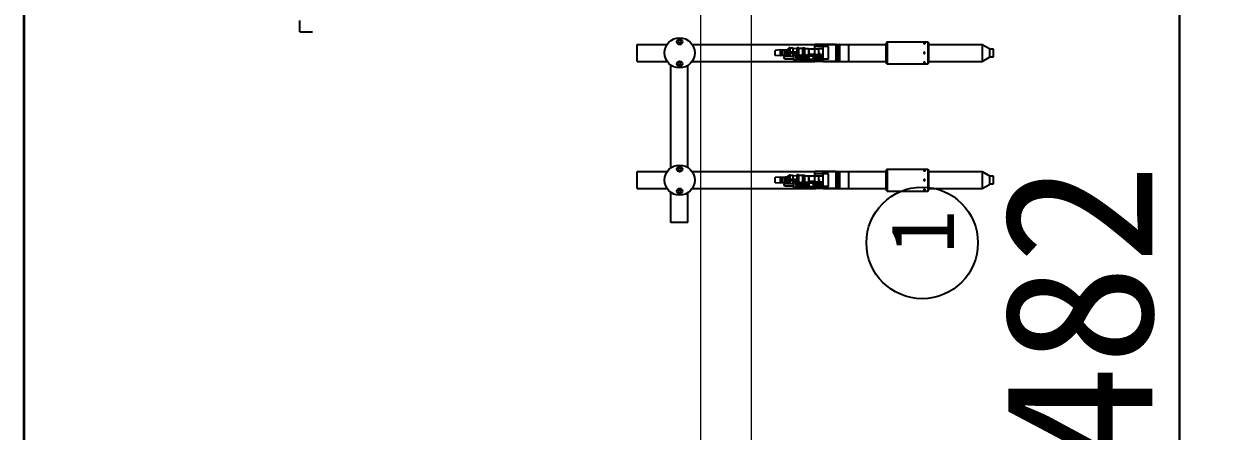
# Model space of a CAD drawing. Header units: millimetres. Extents: x -93009755325 to 1190721, y -74648 to 62868853516.
# Drawn here: x 248787 to 251597, y -21541 to -20581 of the extents above; entities that cross this region are included whole.
import ezdxf

# ---------------------------------------------------------------- set-up
doc = ezdxf.new("R2010")
doc.units = ezdxf.units.MM
doc.layers.get('Defpoints').update_dxf_attribs({"color": 8, "lineweight": 40})
for name, color, linetype in [('LC-OBJEKT', 6, 'Continuous'), ('WINDOW_TEXT', 7, 'Continuous'), ('细实线', 3, 'Continuous')]:
    doc.layers.add(name, color=color, linetype=linetype)
doc.dimstyles.new('ISO-350', dxfattribs={"dimtxt": 350, "dimasz": 200, "dimexe": 150, "dimexo": 50, "dimgap": 60, "dimtad": 1, "dimdsep": 46, "dimtxsty": 'Standard', "dimcen": 2.5, "dimadec": 0, "dimazin": 0, "dimtfac": 1, "dimtmove": 0, "dimatfit": 3, "dimfxl": 1, "dimarcsym": 0})

# ---------------------------------------------------------------- blocks, each defined once
blk = doc.blocks.new('*D556')
at = {"color": 0, "lineweight": -2, "transparency": 16777216}
for p, q in [((655872.1, 424121.6), (655872.1, 424321.6)), ((655483.9, 423921.6), (656022.1, 423921.6)), ((655872.1, 423921.6), (655872.1, 423439.6)), ((655483.9, 423439.6), (656022.1, 423439.6)), ((655872.1, 423239.6), (655872.1, 421986.3))]:
    blk.add_line(p, q, dxfattribs=at)
at = {"color": 0, "transparency": 16777216}
for points in [[(655838.8, 424121.6), (655905.5, 424121.6), (655872.1, 423921.6)], [(655838.8, 423239.6), (655905.5, 423239.6), (655872.1, 423439.6)]]:
    blk.add_solid(points, dxfattribs=at)
at = {"layer": 'Defpoints', "color": 0, "transparency": 16777216}
for p in [(655433.9, 423921.6), (655433.9, 423439.6), (655872.1, 423439.6)]:
    blk.add_point(p, dxfattribs=at)
at = {"color": 0, "transparency": 16777216, "insert": (655637.1, 422513), "char_height": 350, "attachment_point": 5, "rotation": 90}
blk.add_mtext('482', dxfattribs=at)
blk = doc.blocks.new('ehherhaes')
at = {"color": 0, "lineweight": 35}
blk.add_line((653144.89, 427138.9), (653144.89, 417938.9), dxfattribs=at)
at = {"color": 0, "linetype": 'ByBlock', "lineweight": 9}
for p, q in [((654743.094, 420178.777), (654743.094, 425178.777)), ((654863.094, 422198.777), (654863.094, 424558.777))]:
    blk.add_line(p, q, dxfattribs=at)
at = {"color": 6}
blk.add_circle((655265.678, 422682.612), 131.569, dxfattribs=at)
at = {"layer": 'LC-OBJEKT', "color": 3}
for q in [(653796.637, 423206.928), (653826.637, 423180.625)]:
    blk.add_line((653796.637, 423180.625), q, dxfattribs=at)
at = {"layer": 'LC-OBJEKT', "color": 1}
for p, q in [((654593.06, 423150.623), (654663.669, 423150.623)), ((654593.06, 423110.623), (654593.06, 423150.623)), ((654689.596, 423156.623), (654691.328, 423159.623)), ((654691.328, 423153.623), (654689.596, 423156.623)), ((654691.328, 423159.623), (654694.792, 423159.623)), ((654694.792, 423153.623), (654691.328, 423153.623)), ((654694.792, 423159.623), (654696.524, 423156.623)), ((654696.524, 423156.623), (654694.792, 423153.623)), ((654722.45, 423150.623), (655012.356, 423150.623)), ((655062.356, 423150.623), (655012.356, 423150.623)), ((655012.356, 423110.623), (655012.356, 423150.623)), ((655031.856, 423110.623), (655031.856, 423150.623)), ((655031.856, 423150.623), (655070.006, 423150.623)), ((655062.356, 423110.623), (655062.356, 423150.623)), ((655066.856, 423110.623), (655066.856, 423150.623)), ((655070.606, 423150.623), (655070.006, 423150.023)), ((655070.006, 423150.623), (655070.006, 423110.623)), ((655070.606, 423150.623), (655070.606, 423110.623)), ((655070.606, 423150.623), (655178.641, 423150.623)), ((655092.156, 423110.623), (655092.156, 423150.623)), ((655179.348, 423150.331), (655180.556, 423149.123)), ((655180.556, 423110.623), (655180.556, 423150.623)), ((655180.556, 423150.623), (655180.856, 423150.623)), ((655182.856, 423156.569), (655180.856, 423154.569)), ((655180.856, 423154.569), (655180.856, 423106.678)), ((655182.856, 423156.569), (655182.856, 423104.678)), ((655182.856, 423156.569), (655278.856, 423156.569)), ((655278.856, 423156.569), (655280.856, 423154.569)), ((655278.856, 423156.569), (655278.856, 423104.678)), ((655280.856, 423154.569), (655280.856, 423106.678)), ((655280.856, 423150.623), (655407.215, 423150.623)), ((655407.215, 423150.623), (655407.215, 423110.623)), ((655407.215, 423150.623), (655424.536, 423140.623)), ((654930.856, 423137.623), (654918.856, 423136.623)), ((654918.856, 423124.623), (654918.856, 423136.623)), ((654930.856, 423123.623), (654918.856, 423124.623)), ((654930.856, 423123.623), (654930.856, 423137.623)), ((654936.106, 423137.123), (654930.856, 423137.123)), ((654936.106, 423124.123), (654930.856, 423124.123)), ((654936.856, 423137.873), (654936.106, 423137.123)), ((654936.106, 423124.123), (654936.106, 423137.123)), ((654936.856, 423123.373), (654936.106, 423124.123)), ((654936.856, 423123.373), (654936.856, 423137.873)), ((654942.106, 423137.123), (654936.856, 423137.123)), ((654942.106, 423124.123), (654936.856, 423124.123)), ((654940.057, 423120.07), (654940.529, 423122.123)), ((654940.529, 423116.123), (654940.057, 423120.07)), ((654962.856, 423122.123), (654940.529, 423122.123)), ((654942.856, 423137.873), (654942.106, 423137.123)), ((654942.106, 423124.123), (654942.106, 423137.123)), ((654942.856, 423123.373), (654942.106, 423124.123)), ((654942.856, 423123.373), (654942.856, 423137.873)), ((654947.856, 423137.373), (654942.856, 423137.373)), ((654947.856, 423123.873), (654942.856, 423123.873)), ((654947.856, 423122.123), (654947.856, 423139.623)), ((654950.856, 423139.623), (654947.856, 423139.623)), ((654952.856, 423142.373), (654950.856, 423142.373)), ((654950.856, 423142.373), (654950.856, 423122.123)), ((654970.322, 423132.123), (654950.856, 423132.123)), ((654970.322, 423129.123), (654950.856, 423129.123)), ((654952.306, 423129.123), (654952.306, 423132.123)), ((654952.856, 423142.373), (654952.856, 423132.123)), ((654960.856, 423141.623), (654952.856, 423141.623)), ((654952.856, 423122.123), (654952.856, 423137.873)), ((654952.856, 423129.123), (654952.856, 423122.123)), ((654953.406, 423129.123), (654953.406, 423132.123)), ((654955.306, 423132.123), (654955.306, 423129.123)), ((654955.856, 423132.123), (654955.856, 423129.123)), ((654956.406, 423132.123), (654956.406, 423129.123)), ((654958.306, 423132.123), (654958.306, 423129.123)), ((654958.856, 423132.123), (654958.856, 423129.123)), ((654959.406, 423132.123), (654959.406, 423129.123)), ((654960.856, 423141.623), (654970.322, 423140.913)), ((654960.856, 423132.123), (654960.856, 423141.623)), ((654960.856, 423122.123), (654960.856, 423129.123)), ((654961.306, 423132.123), (654961.306, 423129.123)), ((654961.856, 423132.123), (654961.856, 423129.123)), ((654962.406, 423132.123), (654962.406, 423129.123)), ((654967.856, 423124.802), (654962.856, 423124.623)), ((654962.856, 423113.623), (654962.856, 423124.623)), ((654967.856, 423119.123), (654969.392, 423124.857)), ((654967.856, 423119.123), (654967.856, 423124.802)), ((654969.392, 423124.857), (654967.868, 423122.623)), ((654968.329, 423113.428), (654971.411, 423124.929)), ((654971.411, 423124.929), (654969.392, 423124.857)), ((654969.857, 423115.667), (654971.721, 423122.623)), ((654970.322, 423143.123), (654970.822, 423143.623)), ((654970.322, 423124.89), (654970.322, 423143.123)), ((654970.822, 423143.623), (654970.822, 423124.908)), ((654970.822, 423143.623), (654973.822, 423143.623)), ((654970.967, 423115.808), (654972.793, 423122.623)), ((654971.301, 423113.322), (654974.44, 423125.037)), ((654971.411, 423124.929), (654972.622, 423121.983)), ((654971.721, 423122.623), (654972.399, 423121.152)), ((654974.44, 423125.037), (654972.793, 423122.623)), ((654973.282, 423113.251), (654976.459, 423125.109)), ((654973.822, 423143.623), (654974.322, 423143.123)), ((654973.822, 423143.623), (654973.822, 423124.132)), ((654974.322, 423124.864), (654974.322, 423143.123)), ((654974.322, 423142.123), (654984.069, 423142.123)), ((654976.459, 423125.109), (654974.44, 423125.037)), ((654974.929, 423115.665), (654976.793, 423122.623)), ((654975.895, 423115.817), (654977.719, 423122.623)), ((654976.254, 423113.145), (654979.488, 423125.218)), ((654976.459, 423125.109), (654977.602, 423122.187)), ((654976.793, 423122.623), (654977.378, 423121.354)), ((654979.488, 423125.218), (654977.719, 423122.623)), ((654978.235, 423113.074), (654981.508, 423125.29)), ((654981.508, 423125.29), (654979.488, 423125.218)), ((654980.001, 423115.663), (654981.866, 423122.623)), ((654980.822, 423115.825), (654982.644, 423122.623)), ((654981.206, 423112.968), (654984.537, 423125.398)), ((654981.508, 423125.29), (654982.584, 423122.398)), ((654981.866, 423122.623), (654982.358, 423121.556)), ((654984.537, 423125.398), (654982.644, 423122.623)), ((654983.187, 423112.897), (654986.556, 423125.47)), ((654988.322, 423141.373), (654984.069, 423142.123)), ((654984.069, 423124.712), (654984.069, 423142.123)), ((654986.556, 423125.47), (654984.537, 423125.398)), ((654985.073, 423115.661), (654986.938, 423122.623)), ((654985.75, 423115.834), (654987.569, 423122.623)), ((654986.159, 423112.791), (654989.585, 423125.578)), ((654986.556, 423125.47), (654987.565, 423122.622)), ((654986.938, 423122.623), (654987.337, 423121.757)), ((654989.585, 423125.578), (654987.569, 423122.623)), ((654988.14, 423112.72), (654991.604, 423125.65)), ((654988.322, 423123.727), (654988.322, 423141.373)), ((654996.99, 423140.123), (654988.322, 423140.123)), ((654991.604, 423125.65), (654989.585, 423125.578)), ((654990.145, 423115.659), (654992.011, 423122.623)), ((654990.678, 423115.843), (654992.495, 423122.623)), ((654991.111, 423112.614), (654994.633, 423125.758)), ((654992.582, 423122.752), (654991.604, 423125.65)), ((654992.011, 423122.623), (654992.317, 423121.959)), ((654994.633, 423125.758), (654992.495, 423122.623)), ((654993.092, 423112.544), (654996.653, 423125.831)), ((654996.653, 423125.831), (654994.633, 423125.758)), ((654995.217, 423115.658), (654997.083, 423122.623)), ((654995.63, 423115.667), (654997.856, 423123.972)), ((654997.601, 423123.021), (654996.653, 423125.831)), ((654996.99, 423140.123), (654996.99, 423124.833)), ((654997.856, 423139.623), (654996.99, 423140.123)), ((654997.083, 423122.623), (654997.343, 423122.059)), ((655020.856, 423139.623), (654997.856, 423139.623)), ((654997.856, 423139.623), (654997.856, 423125.123)), ((654997.856, 423113.123), (654997.856, 423125.123)), ((655008.856, 423127.123), (654998.856, 423127.123)), ((655008.856, 423123.123), (654998.856, 423123.123)), ((655008.856, 423111.123), (655008.856, 423127.123)), ((655009.856, 423125.123), (655008.856, 423125.123)), ((655009.856, 423124.123), (655008.856, 423124.123)), ((655009.856, 423127.123), (655014.856, 423127.123)), ((655009.856, 423111.123), (655009.856, 423127.123)), ((655009.856, 423123.123), (655014.856, 423123.123)), ((655044.356, 423145.723), (655012.356, 423145.723)), ((655014.856, 423111.123), (655014.856, 423127.123)), ((655031.856, 423126.123), (655014.856, 423126.123)), ((655028.856, 423125.473), (655014.856, 423125.473)), ((655028.856, 423124.323), (655014.856, 423124.323)), ((655028.856, 423122.973), (655014.856, 423122.973)), ((655028.856, 423121.523), (655014.856, 423121.523)), ((655028.856, 423119.923), (655014.856, 423119.923)), ((655020.856, 423138.703), (655019.262, 423139.623)), ((655031.856, 423140.123), (655020.856, 423140.123)), ((655020.856, 423140.123), (655020.856, 423126.123)), ((655020.856, 423131.873), (655022.856, 423131.873)), ((655020.856, 423129.373), (655022.856, 423129.373)), ((655022.856, 423131.873), (655022.856, 423129.373)), ((655028.856, 423112.123), (655028.856, 423126.123)), ((655044.356, 423115.523), (655044.356, 423145.723)), ((655407.215, 423110.623), (655424.536, 423120.623)), ((655424.536, 423140.623), (655424.536, 423120.623)), ((655433.859, 423139.623), (655424.536, 423139.623)), ((655424.536, 423121.623), (655433.859, 423121.623)), ((655433.859, 423121.623), (655433.859, 423139.623)), ((654593.06, 423110.623), (654663.669, 423110.623)), ((654691.328, 423107.623), (654689.596, 423104.623)), ((654689.596, 423104.623), (654691.328, 423101.623)), ((654694.792, 423107.623), (654691.328, 423107.623)), ((654694.792, 423101.623), (654691.328, 423101.623)), ((654696.524, 423104.623), (654694.792, 423107.623)), ((654694.792, 423101.623), (654696.524, 423104.623)), ((654722.45, 423110.623), (655012.356, 423110.623)), ((654962.856, 423116.123), (654940.529, 423116.123)), ((654968.329, 423113.428), (654962.856, 423113.623)), ((654969.857, 423115.667), (654968.329, 423113.428)), ((654970.096, 423116.56), (654971.301, 423113.322)), ((654970.291, 423117.286), (654970.967, 423115.808)), ((654973.282, 423113.251), (654971.301, 423113.322)), ((654974.929, 423115.665), (654973.282, 423113.251)), ((654975.043, 423116.091), (654976.254, 423113.145)), ((654975.312, 423117.095), (654975.895, 423115.817)), ((654978.235, 423113.074), (654976.254, 423113.145)), ((654980.001, 423115.663), (654978.235, 423113.074)), ((654980.063, 423115.893), (654981.206, 423112.968)), ((654980.332, 423116.899), (654980.822, 423115.825)), ((654983.187, 423112.897), (654981.206, 423112.968)), ((654985.073, 423115.661), (654983.187, 423112.897)), ((654985.089, 423115.667), (654986.159, 423112.791)), ((654985.352, 423116.704), (654985.75, 423115.834)), ((654988.14, 423112.72), (654986.159, 423112.791)), ((654990.145, 423115.659), (654988.14, 423112.72)), ((654990.071, 423115.551), (654991.111, 423112.614)), ((654990.372, 423116.509), (654990.678, 423115.843)), ((654993.092, 423112.544), (654991.111, 423112.614)), ((654995.217, 423115.658), (654993.092, 423112.544)), ((654996.064, 423112.437), (654995.057, 423115.422)), ((654995.63, 423115.667), (654995.373, 423116.238)), ((654996.064, 423112.437), (654997.856, 423119.123)), ((654997.856, 423112.373), (654996.064, 423112.437)), ((655008.856, 423115.123), (654998.856, 423115.123)), ((655008.856, 423111.123), (654998.856, 423111.123)), ((655009.856, 423114.123), (655008.856, 423114.123)), ((655009.856, 423113.123), (655008.856, 423113.123)), ((655009.856, 423115.123), (655014.856, 423115.123)), ((655009.856, 423111.123), (655014.856, 423111.123)), ((655044.356, 423115.523), (655012.356, 423115.523)), ((655062.356, 423110.623), (655012.356, 423110.623)), ((655028.856, 423118.323), (655014.856, 423118.323)), ((655028.856, 423116.723), (655014.856, 423116.723)), ((655028.856, 423115.273), (655014.856, 423115.273)), ((655028.856, 423113.923), (655014.856, 423113.923)), ((655028.856, 423112.773), (655014.856, 423112.773)), ((655031.856, 423112.123), (655014.856, 423112.123)), ((655031.856, 423110.623), (655070.006, 423110.623)), ((655070.006, 423111.223), (655070.606, 423110.623)), ((655070.606, 423110.623), (655178.641, 423110.623)), ((655180.556, 423112.123), (655179.348, 423110.916)), ((655180.556, 423110.623), (655180.856, 423110.623)), ((655182.856, 423104.678), (655180.856, 423106.678)), ((655182.856, 423104.678), (655278.856, 423104.678)), ((655278.856, 423104.678), (655280.856, 423106.678)), ((655280.856, 423110.623), (655407.215, 423110.623)), ((654593.06, 422850.623), (654663.669, 422850.623)), ((654593.06, 422810.623), (654593.06, 422850.623)), ((654689.596, 422856.623), (654691.328, 422859.623)), ((654691.328, 422853.623), (654689.596, 422856.623)), ((654691.328, 422859.623), (654694.792, 422859.623)), ((654694.792, 422853.623), (654691.328, 422853.623)), ((654694.792, 422859.623), (654696.524, 422856.623)), ((654696.524, 422856.623), (654694.792, 422853.623)), ((654722.45, 422850.623), (655012.356, 422850.623)), ((654947.856, 422822.123), (654947.856, 422839.623)), ((654950.856, 422839.623), (654947.856, 422839.623)), ((654952.856, 422842.373), (654950.856, 422842.373)), ((654950.856, 422842.373), (654950.856, 422822.123)), ((654952.856, 422842.373), (654952.856, 422832.123)), ((654960.856, 422841.623), (654952.856, 422841.623)), ((654960.856, 422841.623), (654970.322, 422840.913)), ((654960.856, 422832.123), (654960.856, 422841.623)), ((654970.322, 422843.123), (654970.822, 422843.623)), ((654970.322, 422824.89), (654970.322, 422843.123)), ((654970.822, 422843.623), (654970.822, 422824.908)), ((654970.822, 422843.623), (654973.822, 422843.623)), ((654973.822, 422843.623), (654974.322, 422843.123)), ((654973.822, 422843.623), (654973.822, 422824.132)), ((654974.322, 422824.864), (654974.322, 422843.123)), ((654974.322, 422842.123), (654984.069, 422842.123)), ((654988.322, 422841.373), (654984.069, 422842.123)), ((654984.069, 422824.712), (654984.069, 422842.123)), ((654988.322, 422823.727), (654988.322, 422841.373)), ((654996.99, 422840.123), (654988.322, 422840.123)), ((654996.99, 422840.123), (654996.99, 422824.833)), ((654997.856, 422839.623), (654996.99, 422840.123)), ((655020.856, 422839.623), (654997.856, 422839.623)), ((654997.856, 422839.623), (654997.856, 422825.123)), ((655062.356, 422850.623), (655012.356, 422850.623)), ((655012.356, 422810.623), (655012.356, 422850.623)), ((655044.356, 422845.723), (655012.356, 422845.723)), ((655020.856, 422838.703), (655019.262, 422839.623)), ((655031.856, 422840.123), (655020.856, 422840.123)), ((655020.856, 422840.123), (655020.856, 422826.123)), ((655031.856, 422810.623), (655031.856, 422850.623)), ((655031.856, 422850.623), (655070.006, 422850.623)), ((655044.356, 422815.523), (655044.356, 422845.723)), ((655062.356, 422810.623), (655062.356, 422850.623)), ((655066.856, 422810.623), (655066.856, 422850.623)), ((655070.606, 422850.623), (655070.006, 422850.023)), ((655070.006, 422850.623), (655070.006, 422810.623)), ((655070.606, 422850.623), (655070.606, 422810.623)), ((655070.606, 422850.623), (655178.641, 422850.623)), ((655092.156, 422810.623), (655092.156, 422850.623)), ((655179.348, 422850.331), (655180.556, 422849.123)), ((655180.556, 422810.623), (655180.556, 422850.623)), ((655180.556, 422850.623), (655180.856, 422850.623)), ((655182.856, 422856.569), (655180.856, 422854.569)), ((655180.856, 422854.569), (655180.856, 422806.678)), ((655182.856, 422856.569), (655182.856, 422804.678)), ((655182.856, 422856.569), (655278.856, 422856.569)), ((655278.856, 422856.569), (655280.856, 422854.569)), ((655278.856, 422856.569), (655278.856, 422804.678)), ((655280.856, 422854.569), (655280.856, 422806.678)), ((655280.856, 422850.623), (655407.215, 422850.623)), ((655407.215, 422850.623), (655407.215, 422810.623)), ((655407.215, 422850.623), (655424.536, 422840.623)), ((655424.536, 422840.623), (655424.536, 422820.623)), ((655433.859, 422839.623), (655424.536, 422839.623)), ((655433.859, 422821.623), (655433.859, 422839.623)), ((654593.06, 422810.623), (654663.669, 422810.623)), ((654722.45, 422810.623), (655012.356, 422810.623)), ((654930.856, 422837.623), (654918.856, 422836.623)), ((654918.856, 422824.623), (654918.856, 422836.623)), ((654930.856, 422823.623), (654918.856, 422824.623)), ((654930.856, 422823.623), (654930.856, 422837.623)), ((654936.106, 422837.123), (654930.856, 422837.123)), ((654936.106, 422824.123), (654930.856, 422824.123)), ((654936.856, 422837.873), (654936.106, 422837.123)), ((654936.106, 422824.123), (654936.106, 422837.123)), ((654936.856, 422823.373), (654936.106, 422824.123)), ((654936.856, 422823.373), (654936.856, 422837.873)), ((654942.106, 422837.123), (654936.856, 422837.123)), ((654942.106, 422824.123), (654936.856, 422824.123)), ((654940.057, 422820.07), (654940.529, 422822.123)), ((654940.529, 422816.123), (654940.057, 422820.07)), ((654962.856, 422822.123), (654940.529, 422822.123)), ((654962.856, 422816.123), (654940.529, 422816.123)), ((654942.856, 422837.873), (654942.106, 422837.123)), ((654942.106, 422824.123), (654942.106, 422837.123)), ((654942.856, 422823.373), (654942.106, 422824.123)), ((654942.856, 422823.373), (654942.856, 422837.873)), ((654947.856, 422837.373), (654942.856, 422837.373)), ((654947.856, 422823.873), (654942.856, 422823.873)), ((654970.322, 422832.123), (654950.856, 422832.123)), ((654970.322, 422829.123), (654950.856, 422829.123)), ((654952.306, 422829.123), (654952.306, 422832.123)), ((654952.856, 422822.123), (654952.856, 422837.873)), ((654952.856, 422829.123), (654952.856, 422822.123)), ((654953.406, 422829.123), (654953.406, 422832.123)), ((654955.306, 422832.123), (654955.306, 422829.123)), ((654955.856, 422832.123), (654955.856, 422829.123)), ((654956.406, 422832.123), (654956.406, 422829.123)), ((654958.306, 422832.123), (654958.306, 422829.123)), ((654958.856, 422832.123), (654958.856, 422829.123)), ((654959.406, 422832.123), (654959.406, 422829.123)), ((654960.856, 422822.123), (654960.856, 422829.123)), ((654961.306, 422832.123), (654961.306, 422829.123)), ((654961.856, 422832.123), (654961.856, 422829.123)), ((654962.406, 422832.123), (654962.406, 422829.123)), ((654967.856, 422824.802), (654962.856, 422824.623)), ((654962.856, 422813.623), (654962.856, 422824.623)), ((654968.329, 422813.428), (654962.856, 422813.623)), ((654967.856, 422819.123), (654969.392, 422824.857)), ((654967.856, 422819.123), (654967.856, 422824.802)), ((654969.392, 422824.857), (654967.868, 422822.623)), ((654968.329, 422813.428), (654971.411, 422824.929)), ((654969.857, 422815.667), (654968.329, 422813.428)), ((654971.411, 422824.929), (654969.392, 422824.857)), ((654969.857, 422815.667), (654971.721, 422822.623)), ((654970.096, 422816.56), (654971.301, 422813.322)), ((654970.291, 422817.286), (654970.967, 422815.808)), ((654970.967, 422815.808), (654972.793, 422822.623)), ((654971.301, 422813.322), (654974.44, 422825.037)), ((654973.282, 422813.251), (654971.301, 422813.322)), ((654971.411, 422824.929), (654972.622, 422821.983)), ((654971.721, 422822.623), (654972.399, 422821.152)), ((654974.44, 422825.037), (654972.793, 422822.623)), ((654973.282, 422813.251), (654976.459, 422825.109)), ((654974.929, 422815.665), (654973.282, 422813.251)), ((654976.459, 422825.109), (654974.44, 422825.037)), ((654974.929, 422815.665), (654976.793, 422822.623)), ((654975.043, 422816.091), (654976.254, 422813.145)), ((654975.312, 422817.095), (654975.895, 422815.817)), ((654975.895, 422815.817), (654977.719, 422822.623)), ((654976.254, 422813.145), (654979.488, 422825.218)), ((654978.235, 422813.074), (654976.254, 422813.145)), ((654976.459, 422825.109), (654977.602, 422822.187)), ((654976.793, 422822.623), (654977.378, 422821.354)), ((654979.488, 422825.218), (654977.719, 422822.623)), ((654978.235, 422813.074), (654981.508, 422825.29)), ((654980.001, 422815.663), (654978.235, 422813.074)), ((654981.508, 422825.29), (654979.488, 422825.218)), ((654980.001, 422815.663), (654981.866, 422822.623)), ((654980.063, 422815.893), (654981.206, 422812.968)), ((654980.332, 422816.899), (654980.822, 422815.825)), ((654980.822, 422815.825), (654982.644, 422822.623)), ((654981.206, 422812.968), (654984.537, 422825.398)), ((654983.187, 422812.897), (654981.206, 422812.968)), ((654981.508, 422825.29), (654982.584, 422822.398)), ((654981.866, 422822.623), (654982.358, 422821.556)), ((654984.537, 422825.398), (654982.644, 422822.623)), ((654983.187, 422812.897), (654986.556, 422825.47)), ((654985.073, 422815.661), (654983.187, 422812.897)), ((654986.556, 422825.47), (654984.537, 422825.398)), ((654985.073, 422815.661), (654986.938, 422822.623)), ((654985.089, 422815.667), (654986.159, 422812.791)), ((654985.352, 422816.704), (654985.75, 422815.834)), ((654985.75, 422815.834), (654987.569, 422822.623)), ((654986.159, 422812.791), (654989.585, 422825.578)), ((654988.14, 422812.72), (654986.159, 422812.791)), ((654986.556, 422825.47), (654987.565, 422822.622)), ((654986.938, 422822.623), (654987.337, 422821.757)), ((654989.585, 422825.578), (654987.569, 422822.623)), ((654988.14, 422812.72), (654991.604, 422825.65)), ((654990.145, 422815.659), (654988.14, 422812.72)), ((654991.604, 422825.65), (654989.585, 422825.578)), ((654990.071, 422815.551), (654991.111, 422812.614)), ((654990.145, 422815.659), (654992.011, 422822.623)), ((654990.372, 422816.509), (654990.678, 422815.843)), ((654990.678, 422815.843), (654992.495, 422822.623)), ((654991.111, 422812.614), (654994.633, 422825.758)), ((654993.092, 422812.544), (654991.111, 422812.614)), ((654992.582, 422822.752), (654991.604, 422825.65)), ((654992.011, 422822.623), (654992.317, 422821.959)), ((654994.633, 422825.758), (654992.495, 422822.623)), ((654993.092, 422812.544), (654996.653, 422825.831)), ((654995.217, 422815.658), (654993.092, 422812.544)), ((654996.653, 422825.831), (654994.633, 422825.758)), ((654996.064, 422812.437), (654995.057, 422815.422)), ((654995.217, 422815.658), (654997.083, 422822.623)), ((654995.63, 422815.667), (654995.373, 422816.238)), ((654995.63, 422815.667), (654997.856, 422823.972)), ((654996.064, 422812.437), (654997.856, 422819.123)), ((654997.856, 422812.373), (654996.064, 422812.437)), ((654997.601, 422823.021), (654996.653, 422825.831)), ((654997.083, 422822.623), (654997.343, 422822.059)), ((654997.856, 422813.123), (654997.856, 422825.123)), ((655008.856, 422827.123), (654998.856, 422827.123)), ((655008.856, 422823.123), (654998.856, 422823.123)), ((655008.856, 422815.123), (654998.856, 422815.123)), ((655008.856, 422811.123), (654998.856, 422811.123)), ((655008.856, 422811.123), (655008.856, 422827.123)), ((655009.856, 422825.123), (655008.856, 422825.123)), ((655009.856, 422824.123), (655008.856, 422824.123)), ((655009.856, 422814.123), (655008.856, 422814.123)), ((655009.856, 422813.123), (655008.856, 422813.123)), ((655009.856, 422827.123), (655014.856, 422827.123)), ((655009.856, 422811.123), (655009.856, 422827.123)), ((655009.856, 422823.123), (655014.856, 422823.123)), ((655009.856, 422815.123), (655014.856, 422815.123)), ((655009.856, 422811.123), (655014.856, 422811.123)), ((655044.356, 422815.523), (655012.356, 422815.523)), ((655062.356, 422810.623), (655012.356, 422810.623)), ((655014.856, 422811.123), (655014.856, 422827.123)), ((655031.856, 422826.123), (655014.856, 422826.123)), ((655028.856, 422825.473), (655014.856, 422825.473)), ((655028.856, 422824.323), (655014.856, 422824.323)), ((655028.856, 422822.973), (655014.856, 422822.973)), ((655028.856, 422821.523), (655014.856, 422821.523)), ((655028.856, 422819.923), (655014.856, 422819.923)), ((655028.856, 422818.323), (655014.856, 422818.323)), ((655028.856, 422816.723), (655014.856, 422816.723)), ((655028.856, 422815.273), (655014.856, 422815.273)), ((655028.856, 422813.923), (655014.856, 422813.923)), ((655028.856, 422812.773), (655014.856, 422812.773)), ((655031.856, 422812.123), (655014.856, 422812.123)), ((655020.856, 422831.873), (655022.856, 422831.873)), ((655020.856, 422829.373), (655022.856, 422829.373)), ((655022.856, 422831.873), (655022.856, 422829.373)), ((655028.856, 422812.123), (655028.856, 422826.123)), ((655031.856, 422810.623), (655070.006, 422810.623)), ((655070.006, 422811.223), (655070.606, 422810.623)), ((655070.606, 422810.623), (655178.641, 422810.623)), ((655180.556, 422812.123), (655179.348, 422810.916)), ((655180.556, 422810.623), (655180.856, 422810.623)), ((655280.856, 422810.623), (655407.215, 422810.623)), ((655407.215, 422810.623), (655424.536, 422820.623)), ((655424.536, 422821.623), (655433.859, 422821.623)), ((654691.328, 422807.623), (654689.596, 422804.623)), ((654689.596, 422804.623), (654691.328, 422801.623)), ((654694.792, 422807.623), (654691.328, 422807.623)), ((654694.792, 422801.623), (654691.328, 422801.623)), ((654696.524, 422804.623), (654694.792, 422807.623)), ((654694.792, 422801.623), (654696.524, 422804.623)), ((655182.856, 422804.678), (655180.856, 422806.678)), ((655182.856, 422804.678), (655278.856, 422804.678)), ((655278.856, 422804.678), (655280.856, 422806.678))]:
    blk.add_line(p, q, dxfattribs=at)
for centre, radius in [((654693.06, 423130.623), 35.55), ((654693.06, 423156.623), 6.5), ((655270.856, 423130.678), 0.3), ((654693.06, 423104.623), 6.5), ((654693.06, 422830.623), 35.55), ((654693.06, 422856.623), 6.5), ((654693.06, 422804.623), 6.5), ((655270.856, 422830.678), 0.3)]:
    blk.add_circle(centre, radius, dxfattribs=at)
for centre, radius, start, end in [((655178.641, 423149.623), 1, 45, 90), ((655269.744, 423153.071), 0.389, 134.866255, 177.855874), ((655269.805, 423153.098), 0.449, 181.592589, 221.795184), ((655270.181, 423152.65), 0.995, 112.82463, 135.617199), ((655270.218, 423153.459), 0.998, 221.454991, 244.929779), ((655270.658, 423151.601), 2.148, 100.090946, 113.691303), ((655270.669, 423154.361), 2.006, 244.178716, 258.873437), ((655270.849, 423150.639), 3.128, 89.878981, 100.451537), ((655270.849, 423155.187), 2.852, 258.515043, 270.125473), ((655270.632, 423152.485), 0.0768, 164.500114, 179.920044), ((655270.632, 423152.485), 0.0768, 180.079956, 195.499886), ((655270.645, 423152.482), 0.0896, 150.473987, 164.390005), ((655270.645, 423152.489), 0.0896, 195.609995, 209.526013), ((655270.668, 423152.469), 0.116, 138.738232, 150.451326), ((655270.668, 423152.502), 0.116, 209.548674, 221.261768), ((655270.698, 423152.442), 0.157, 129.189408, 138.767138), ((655270.698, 423152.529), 0.157, 221.232862, 230.810592), ((655270.733, 423152.399), 0.212, 121.391547, 129.231284), ((655270.733, 423152.571), 0.212, 230.768716, 238.608453), ((655270.768, 423152.343), 0.278, 114.897275, 121.429181), ((655270.768, 423152.628), 0.278, 238.570819, 245.102725), ((655270.799, 423152.276), 0.352, 109.344226, 114.926808), ((655270.799, 423152.695), 0.352, 245.073192, 250.655774), ((655270.824, 423152.205), 0.427, 104.457926, 109.366569), ((655270.824, 423152.766), 0.427, 250.633431, 255.542074), ((655270.841, 423152.139), 0.496, 100.031508, 104.474988), ((655270.841, 423152.832), 0.496, 255.525012, 259.968492), ((655270.851, 423152.084), 0.551, 95.904677, 100.045044), ((655270.851, 423152.887), 0.551, 259.954956, 264.095323), ((655270.855, 423152.048), 0.587, 91.94667, 95.916091), ((655270.855, 423152.922), 0.587, 264.083909, 268.05333), ((655270.856, 423152.036), 0.599, 88.042908, 91.957092), ((655270.856, 423152.935), 0.599, 268.042908, 271.957092), ((655270.862, 423150.639), 3.128, 79.548463, 90.121019), ((655270.862, 423155.187), 2.852, 269.874527, 281.484957), ((655270.856, 423152.048), 0.587, 84.083909, 88.05333), ((655270.856, 423152.922), 0.587, 271.94667, 275.916091), ((655270.86, 423152.084), 0.551, 79.954956, 84.095323), ((655270.86, 423152.887), 0.551, 275.904677, 280.045044), ((655270.87, 423152.139), 0.496, 75.525012, 79.968492), ((655270.87, 423152.832), 0.496, 280.031508, 284.474988), ((655270.887, 423152.205), 0.427, 70.633431, 75.542074), ((655270.887, 423152.766), 0.427, 284.457926, 289.366569), ((655270.912, 423152.276), 0.352, 65.073192, 70.655774), ((655270.912, 423152.695), 0.352, 289.344226, 294.926808), ((655270.943, 423152.343), 0.278, 58.570819, 65.102725), ((655270.943, 423152.628), 0.278, 294.897275, 301.429181), ((655270.978, 423152.399), 0.212, 50.768716, 58.608453), ((655270.978, 423152.571), 0.212, 301.391547, 309.231284), ((655271.013, 423152.442), 0.157, 41.232862, 50.810592), ((655271.013, 423152.529), 0.157, 309.189408, 318.767138), ((655271.044, 423152.469), 0.116, 29.548674, 41.261768), ((655271.044, 423152.502), 0.116, 318.738232, 330.451326), ((655271.066, 423152.482), 0.0896, 15.609995, 29.526013), ((655271.066, 423152.489), 0.0896, 330.473987, 344.390005), ((655271.079, 423152.485), 0.0768, 0.079956, 15.499886), ((655271.079, 423152.485), 0.0768, 344.500114, 359.920044), ((655271.053, 423151.601), 2.148, 66.308697, 79.909054), ((655271.042, 423154.361), 2.006, 281.126563, 295.821284), ((655271.53, 423152.65), 0.995, 44.382801, 67.17537), ((655271.493, 423153.459), 0.998, 295.070221, 318.545009), ((655271.967, 423153.071), 0.389, 2.144126, 45.133745), ((655271.906, 423153.098), 0.449, 318.204816, 358.407411), ((655000.356, 423125.123), 2.5, 126.869898, 233.130102), ((655006.356, 423119.123), 8.5, 151.927513, 208.072487), ((655270.733, 423130.677), 1.378, 153.150036, 179.952127), ((655270.733, 423130.679), 1.378, 180.047873, 206.849964), ((655270.793, 423130.645), 1.445, 127.143148, 153.097211), ((655270.793, 423130.711), 1.445, 206.902789, 232.856852), ((655270.845, 423130.578), 1.531, 102.201477, 127.169243), ((655270.845, 423130.779), 1.531, 232.830757, 257.798523), ((655270.856, 423130.54), 1.57, 77.723919, 102.276081), ((655270.856, 423130.816), 1.57, 257.723919, 282.276081), ((655270.866, 423130.578), 1.531, 52.830757, 77.798523), ((655270.866, 423130.779), 1.531, 282.201477, 307.169243), ((655270.918, 423130.645), 1.445, 26.902789, 52.856852), ((655270.918, 423130.711), 1.445, 307.143148, 333.097211), ((655270.978, 423130.677), 1.378, 0.047873, 26.849964), ((655270.978, 423130.679), 1.378, 333.150036, 359.952127), ((655000.356, 423113.123), 2.5, 126.869898, 233.130102), ((655178.641, 423111.623), 1, 270, 315), ((655269.805, 423108.149), 0.449, 138.204816, 178.407411), ((655269.744, 423108.176), 0.389, 182.144126, 225.133745), ((655270.218, 423107.788), 0.998, 115.070221, 138.545009), ((655270.181, 423108.597), 0.995, 224.382801, 247.17537), ((655270.669, 423106.886), 2.006, 101.126563, 115.821284), ((655270.658, 423109.646), 2.148, 246.308697, 259.909054), ((655270.849, 423106.06), 2.852, 89.874527, 101.484957), ((655270.849, 423110.608), 3.128, 259.548463, 270.121019), ((655270.632, 423108.762), 0.0768, 164.500114, 179.920044), ((655270.632, 423108.762), 0.0768, 180.079956, 195.499886), ((655270.645, 423108.758), 0.0896, 150.473987, 164.390005), ((655270.645, 423108.765), 0.0896, 195.609995, 209.526013), ((655270.668, 423108.745), 0.116, 138.738232, 150.451326), ((655270.668, 423108.778), 0.116, 209.548674, 221.261768), ((655270.698, 423108.718), 0.157, 129.189408, 138.767138), ((655270.698, 423108.805), 0.157, 221.232862, 230.810592), ((655270.733, 423108.676), 0.212, 121.391547, 129.231284), ((655270.733, 423108.848), 0.212, 230.768716, 238.608453), ((655270.768, 423108.619), 0.278, 114.897275, 121.429181), ((655270.768, 423108.904), 0.278, 238.570819, 245.102725), ((655270.799, 423108.552), 0.352, 109.344226, 114.926808), ((655270.799, 423108.971), 0.352, 245.073192, 250.655774), ((655270.824, 423108.481), 0.427, 104.457926, 109.366569), ((655270.824, 423109.042), 0.427, 250.633431, 255.542074), ((655270.841, 423108.415), 0.496, 100.031508, 104.474988), ((655270.841, 423109.108), 0.496, 255.525012, 259.968492), ((655270.851, 423108.36), 0.551, 95.904677, 100.045044), ((655270.851, 423109.163), 0.551, 259.954956, 264.095323), ((655270.855, 423108.325), 0.587, 91.94667, 95.916091), ((655270.855, 423109.199), 0.587, 264.083909, 268.05333), ((655270.856, 423108.312), 0.599, 88.042908, 91.957092), ((655270.856, 423109.211), 0.599, 268.042908, 271.957092), ((655270.862, 423106.06), 2.852, 78.515043, 90.125473), ((655270.862, 423110.608), 3.128, 269.878981, 280.451537), ((655270.856, 423108.325), 0.587, 84.083909, 88.05333), ((655270.856, 423109.199), 0.587, 271.94667, 275.916091), ((655270.86, 423108.36), 0.551, 79.954956, 84.095323), ((655270.86, 423109.163), 0.551, 275.904677, 280.045044), ((655270.87, 423108.415), 0.496, 75.525012, 79.968492), ((655270.87, 423109.108), 0.496, 280.031508, 284.474988), ((655270.887, 423108.481), 0.427, 70.633431, 75.542074), ((655270.887, 423109.042), 0.427, 284.457926, 289.366569), ((655270.912, 423108.552), 0.352, 65.073192, 70.655774), ((655270.912, 423108.971), 0.352, 289.344226, 294.926808), ((655270.943, 423108.619), 0.278, 58.570819, 65.102725), ((655270.943, 423108.904), 0.278, 294.897275, 301.429181), ((655270.978, 423108.676), 0.212, 50.768716, 58.608453), ((655270.978, 423108.848), 0.212, 301.391547, 309.231284), ((655271.013, 423108.718), 0.157, 41.232862, 50.810592), ((655271.013, 423108.805), 0.157, 309.189408, 318.767138), ((655271.044, 423108.745), 0.116, 29.548674, 41.261768), ((655271.044, 423108.778), 0.116, 318.738232, 330.451326), ((655271.066, 423108.758), 0.0896, 15.609995, 29.526013), ((655271.066, 423108.765), 0.0896, 330.473987, 344.390005), ((655271.079, 423108.762), 0.0768, 0.079956, 15.499886), ((655271.079, 423108.762), 0.0768, 344.500114, 359.920044), ((655271.042, 423106.886), 2.006, 64.178716, 78.873437), ((655271.053, 423109.646), 2.148, 280.090946, 293.691303), ((655271.493, 423107.788), 0.998, 41.454991, 64.929779), ((655271.53, 423108.597), 0.995, 292.82463, 315.617199), ((655271.906, 423108.149), 0.449, 1.592589, 41.795184), ((655271.967, 423108.176), 0.389, 314.866255, 357.855874), ((655178.641, 422849.623), 1, 45, 90), ((655269.744, 422853.071), 0.389, 134.866255, 177.855874), ((655269.805, 422853.098), 0.449, 181.592589, 221.795184), ((655270.181, 422852.65), 0.995, 112.82463, 135.617199), ((655270.218, 422853.459), 0.998, 221.454991, 244.929779), ((655270.658, 422851.601), 2.148, 100.090946, 113.691303), ((655270.669, 422854.361), 2.006, 244.178716, 258.873437), ((655270.849, 422850.639), 3.128, 89.878981, 100.451537), ((655270.849, 422855.187), 2.852, 258.515043, 270.125473), ((655270.632, 422852.485), 0.0768, 164.500114, 179.920044), ((655270.632, 422852.485), 0.0768, 180.079956, 195.499886), ((655270.645, 422852.482), 0.0896, 150.473987, 164.390005), ((655270.645, 422852.489), 0.0896, 195.609995, 209.526013), ((655270.668, 422852.469), 0.116, 138.738232, 150.451326), ((655270.668, 422852.502), 0.116, 209.548674, 221.261768), ((655270.698, 422852.442), 0.157, 129.189408, 138.767138), ((655270.698, 422852.529), 0.157, 221.232862, 230.810592), ((655270.733, 422852.399), 0.212, 121.391547, 129.231284), ((655270.733, 422852.571), 0.212, 230.768716, 238.608453), ((655270.768, 422852.343), 0.278, 114.897275, 121.429181), ((655270.768, 422852.628), 0.278, 238.570819, 245.102725), ((655270.799, 422852.276), 0.352, 109.344226, 114.926808), ((655270.799, 422852.695), 0.352, 245.073192, 250.655774), ((655270.824, 422852.205), 0.427, 104.457926, 109.366569), ((655270.824, 422852.766), 0.427, 250.633431, 255.542074), ((655270.841, 422852.139), 0.496, 100.031508, 104.474988), ((655270.841, 422852.832), 0.496, 255.525012, 259.968492), ((655270.851, 422852.084), 0.551, 95.904677, 100.045044), ((655270.851, 422852.887), 0.551, 259.954956, 264.095323), ((655270.855, 422852.048), 0.587, 91.94667, 95.916091), ((655270.855, 422852.922), 0.587, 264.083909, 268.05333), ((655270.856, 422852.036), 0.599, 88.042908, 91.957092), ((655270.856, 422852.935), 0.599, 268.042908, 271.957092), ((655270.862, 422850.639), 3.128, 79.548463, 90.121019), ((655270.862, 422855.187), 2.852, 269.874527, 281.484957), ((655270.856, 422852.048), 0.587, 84.083909, 88.05333), ((655270.856, 422852.922), 0.587, 271.94667, 275.916091), ((655270.86, 422852.084), 0.551, 79.954956, 84.095323), ((655270.86, 422852.887), 0.551, 275.904677, 280.045044), ((655270.87, 422852.139), 0.496, 75.525012, 79.968492), ((655270.87, 422852.832), 0.496, 280.031508, 284.474988), ((655270.887, 422852.205), 0.427, 70.633431, 75.542074), ((655270.887, 422852.766), 0.427, 284.457926, 289.366569), ((655270.912, 422852.276), 0.352, 65.073192, 70.655774), ((655270.912, 422852.695), 0.352, 289.344226, 294.926808), ((655270.943, 422852.343), 0.278, 58.570819, 65.102725), ((655270.943, 422852.628), 0.278, 294.897275, 301.429181), ((655270.978, 422852.399), 0.212, 50.768716, 58.608453), ((655270.978, 422852.571), 0.212, 301.391547, 309.231284), ((655271.013, 422852.442), 0.157, 41.232862, 50.810592), ((655271.013, 422852.529), 0.157, 309.189408, 318.767138), ((655271.044, 422852.469), 0.116, 29.548674, 41.261768), ((655271.044, 422852.502), 0.116, 318.738232, 330.451326), ((655271.066, 422852.482), 0.0896, 15.609995, 29.526013), ((655271.066, 422852.489), 0.0896, 330.473987, 344.390005), ((655271.079, 422852.485), 0.0768, 0.079956, 15.499886), ((655271.079, 422852.485), 0.0768, 344.500114, 359.920044), ((655271.053, 422851.601), 2.148, 66.308697, 79.909054), ((655271.042, 422854.361), 2.006, 281.126563, 295.821284), ((655271.53, 422852.65), 0.995, 44.382801, 67.17537), ((655271.493, 422853.459), 0.998, 295.070221, 318.545009), ((655271.967, 422853.071), 0.389, 2.144126, 45.133745), ((655271.906, 422853.098), 0.449, 318.204816, 358.407411), ((655000.356, 422825.123), 2.5, 126.869898, 233.130102), ((655006.356, 422819.123), 8.5, 151.927513, 208.072487), ((655000.356, 422813.123), 2.5, 126.869898, 233.130102), ((655178.641, 422811.623), 1, 270, 315), ((655270.733, 422830.677), 1.378, 153.150036, 179.952127), ((655270.733, 422830.679), 1.378, 180.047873, 206.849964), ((655270.793, 422830.645), 1.445, 127.143148, 153.097211), ((655270.793, 422830.711), 1.445, 206.902789, 232.856852), ((655270.845, 422830.578), 1.531, 102.201477, 127.169243), ((655270.845, 422830.779), 1.531, 232.830757, 257.798523), ((655270.856, 422830.54), 1.57, 77.723919, 102.276081), ((655270.856, 422830.816), 1.57, 257.723919, 282.276081), ((655270.866, 422830.578), 1.531, 52.830757, 77.798523), ((655270.866, 422830.779), 1.531, 282.201477, 307.169243), ((655270.918, 422830.645), 1.445, 26.902789, 52.856852), ((655270.918, 422830.711), 1.445, 307.143148, 333.097211), ((655270.978, 422830.677), 1.378, 0.047873, 26.849964), ((655270.978, 422830.679), 1.378, 333.150036, 359.952127), ((655269.805, 422808.149), 0.449, 138.204816, 178.407411), ((655269.744, 422808.176), 0.389, 182.144126, 225.133745), ((655270.218, 422807.788), 0.998, 115.070221, 138.545009), ((655270.181, 422808.597), 0.995, 224.382801, 247.17537), ((655270.669, 422806.886), 2.006, 101.126563, 115.821284), ((655270.658, 422809.646), 2.148, 246.308697, 259.909054), ((655270.849, 422806.06), 2.852, 89.874527, 101.484957), ((655270.849, 422810.608), 3.128, 259.548463, 270.121019), ((655270.632, 422808.762), 0.0768, 164.500114, 179.920044), ((655270.632, 422808.762), 0.0768, 180.079956, 195.499886), ((655270.645, 422808.758), 0.0896, 150.473987, 164.390005), ((655270.645, 422808.765), 0.0896, 195.609995, 209.526013), ((655270.668, 422808.745), 0.116, 138.738232, 150.451326), ((655270.668, 422808.778), 0.116, 209.548674, 221.261768), ((655270.698, 422808.718), 0.157, 129.189408, 138.767138), ((655270.698, 422808.805), 0.157, 221.232862, 230.810592), ((655270.733, 422808.676), 0.212, 121.391547, 129.231284), ((655270.733, 422808.848), 0.212, 230.768716, 238.608453), ((655270.768, 422808.619), 0.278, 114.897275, 121.429181), ((655270.768, 422808.904), 0.278, 238.570819, 245.102725), ((655270.799, 422808.552), 0.352, 109.344226, 114.926808), ((655270.799, 422808.971), 0.352, 245.073192, 250.655774), ((655270.824, 422808.481), 0.427, 104.457926, 109.366569), ((655270.824, 422809.042), 0.427, 250.633431, 255.542074), ((655270.841, 422808.415), 0.496, 100.031508, 104.474988), ((655270.841, 422809.108), 0.496, 255.525012, 259.968492), ((655270.851, 422808.36), 0.551, 95.904677, 100.045044), ((655270.851, 422809.163), 0.551, 259.954956, 264.095323), ((655270.855, 422808.325), 0.587, 91.94667, 95.916091), ((655270.855, 422809.199), 0.587, 264.083909, 268.05333), ((655270.856, 422808.312), 0.599, 88.042908, 91.957092), ((655270.856, 422809.211), 0.599, 268.042908, 271.957092), ((655270.862, 422806.06), 2.852, 78.515043, 90.125473), ((655270.862, 422810.608), 3.128, 269.878981, 280.451537), ((655270.856, 422808.325), 0.587, 84.083909, 88.05333), ((655270.856, 422809.199), 0.587, 271.94667, 275.916091), ((655270.86, 422808.36), 0.551, 79.954956, 84.095323), ((655270.86, 422809.163), 0.551, 275.904677, 280.045044), ((655270.87, 422808.415), 0.496, 75.525012, 79.968492), ((655270.87, 422809.108), 0.496, 280.031508, 284.474988), ((655270.887, 422808.481), 0.427, 70.633431, 75.542074), ((655270.887, 422809.042), 0.427, 284.457926, 289.366569), ((655270.912, 422808.552), 0.352, 65.073192, 70.655774), ((655270.912, 422808.971), 0.352, 289.344226, 294.926808), ((655270.943, 422808.619), 0.278, 58.570819, 65.102725), ((655270.943, 422808.904), 0.278, 294.897275, 301.429181), ((655270.978, 422808.676), 0.212, 50.768716, 58.608453), ((655270.978, 422808.848), 0.212, 301.391547, 309.231284), ((655271.013, 422808.718), 0.157, 41.232862, 50.810592), ((655271.013, 422808.805), 0.157, 309.189408, 318.767138), ((655271.044, 422808.745), 0.116, 29.548674, 41.261768), ((655271.044, 422808.778), 0.116, 318.738232, 330.451326), ((655271.066, 422808.758), 0.0896, 15.609995, 29.526013), ((655271.066, 422808.765), 0.0896, 330.473987, 344.390005), ((655271.079, 422808.762), 0.0768, 0.079956, 15.499886), ((655271.079, 422808.762), 0.0768, 344.500114, 359.920044), ((655271.042, 422806.886), 2.006, 64.178716, 78.873437), ((655271.053, 422809.646), 2.148, 280.090946, 293.691303), ((655271.493, 422807.788), 0.998, 41.454991, 64.929779), ((655271.53, 422808.597), 0.995, 292.82463, 315.617199), ((655271.906, 422808.149), 0.449, 1.592589, 41.795184), ((655271.967, 422808.176), 0.389, 314.866255, 357.855874)]:
    blk.add_arc(centre, radius, start, end, dxfattribs=at)
at = {"layer": '细实线', "ltscale": 10}
for p, q in [((654672.66, 422859.738), (654672.66, 423101.509)), ((654712.66, 422860.282), (654712.66, 423100.965)), ((654672.66, 422730.623), (654672.66, 422801.509)), ((654712.66, 422730.623), (654712.66, 422800.965)), ((654712.66, 422730.623), (654672.66, 422730.623))]:
    blk.add_line(p, q, dxfattribs=at)
at = {"color": 6, "lineweight": 35}
blk.add_text('1', height=150, rotation=90.00435, dxfattribs=at).set_placement((655340.68, 422657.618))
dim = blk.add_linear_dim(base=(655872.117, 423439.623), p1=(655433.859, 423921.623), p2=(655433.859, 423439.623), angle=90, dimstyle='ISO-350')
dim.commit()
dim.dimension.update_dxf_attribs({"geometry": '*D556', "text_midpoint": (655637.117, 422512.957)})

msp = doc.modelspace()

# ---------------------------------------------------------------- linework, layer by layer
at = {"layer": 'WINDOW_TEXT', "color": 250, "lineweight": -3}
msp.add_line((251515.799, -26872.921), (251515.799, -4143.101), dxfattribs=at)

# ---------------------------------------------------------------- block references
at = {"color": 250, "lineweight": -3}
msp.add_blockref('ehherhaes', (-404357.944, -443780.002), dxfattribs=at)

doc.saveas('drawing.dxf')
